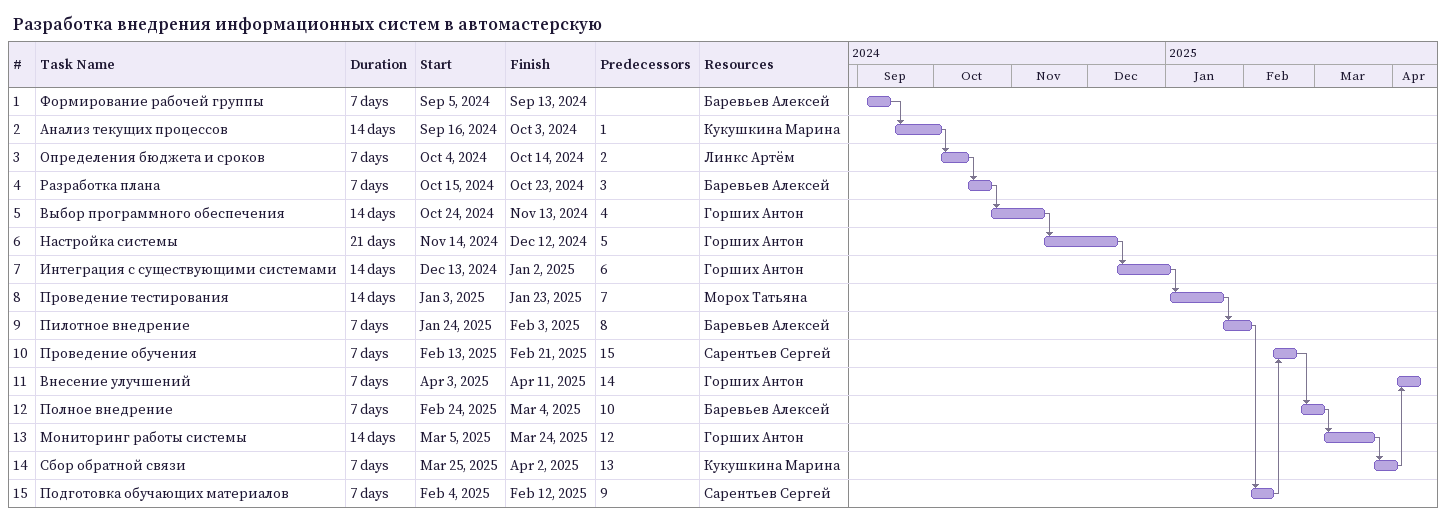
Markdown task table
Разработка внедрения информационных систем в автомастерскую

| ID | Task | Duration | Start | Finish | Predecessors | Resources |
|---|---|---|---|---|---|---|
| 1 | Формирование рабочей группы | 7d | 2024-09-05 | 2024-09-13 |  | Баревьев Алексей |
| 2 | Анализ текущих процессов | 14d | 2024-09-16 | 2024-10-03 | 1 | Кукушкина Марина |
| 3 | Определения бюджета и сроков | 7d | 2024-10-04 | 2024-10-14 | 2 | Линкс Артём |
| 4 | Разработка плана | 7d | 2024-10-15 | 2024-10-23 | 3 | Баревьев Алексей |
| 5 | Выбор программного обеспечения | 14d | 2024-10-24 | 2024-11-13 | 4 | Горших Антон |
| 6 | Настройка системы | 21d | 2024-11-14 | 2024-12-12 | 5 | Горших Антон |
| 7 | Интеграция с существующими системами | 14d | 2024-12-13 | 2025-01-02 | 6 | Горших Антон |
| 8 | Проведение тестирования | 14d | 2025-01-03 | 2025-01-23 | 7 | Морох Татьяна |
| 9 | Пилотное внедрение | 7d | 2025-01-24 | 2025-02-03 | 8 | Баревьев Алексей |
| 10 | Проведение обучения | 7d | 2025-02-13 | 2025-02-21 | 15 | Сарентьев Сергей |
| 11 | Внесение улучшений | 7d | 2025-04-03 | 2025-04-11 | 14 | Горших Антон |
| 12 | Полное внедрение | 7d | 2025-02-24 | 2025-03-04 | 10 | Баревьев Алексей |
| 13 | Мониторинг работы системы | 14d | 2025-03-05 | 2025-03-24 | 12 | Горших Антон |
| 14 | Сбор обратной связи | 7d | 2025-03-25 | 2025-04-02 | 13 | Кукушкина Марина |
| 15 | Подготовка обучающих материалов | 7d | 2025-02-04 | 2025-02-12 | 9 | Сарентьев Сергей |
